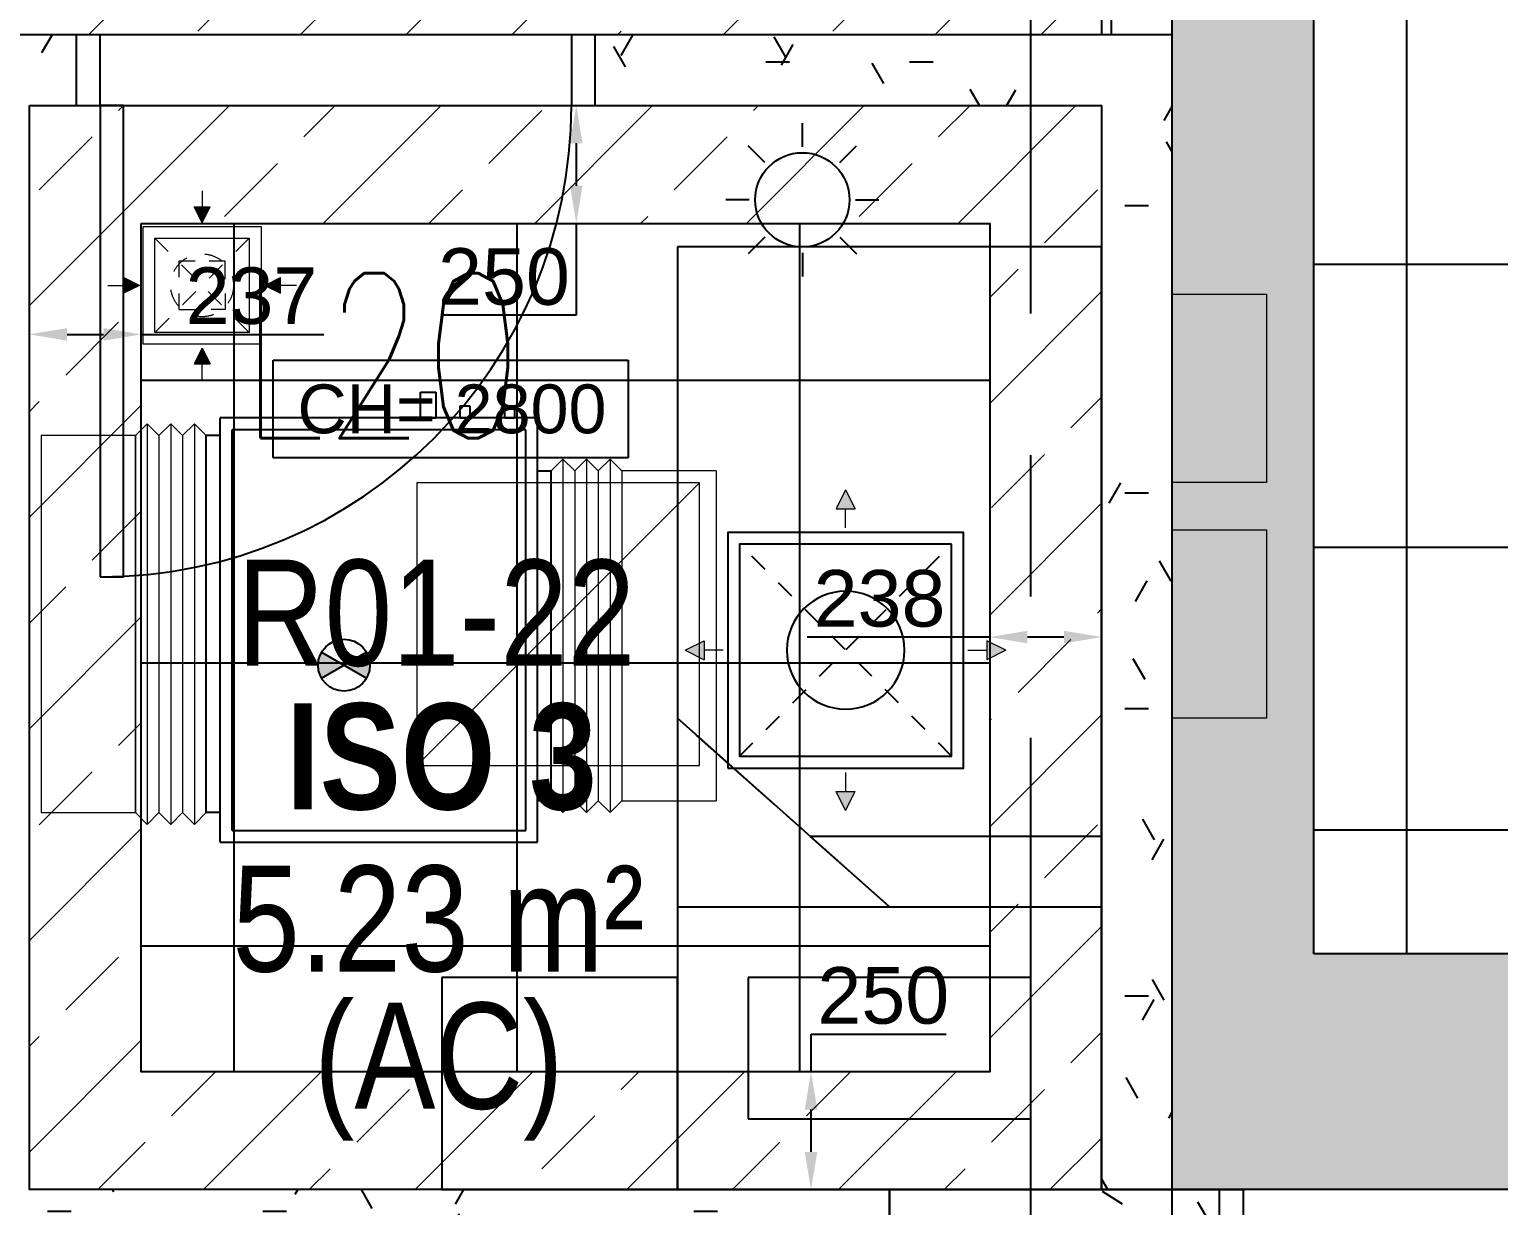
# Model space of a CAD drawing. Header units: millimetres. Extents: x -92759 to 184353, y -15225 to 86714.
# Drawn here: x -62658 to -59541, y 37807 to 40303 of the extents above; entities that cross this region are included whole.
import ezdxf

# ---------------------------------------------------------------- set-up
doc = ezdxf.new("R2010")
doc.units = ezdxf.units.MM
for name, pattern in [('Aligning Line', [3.2004, 1.6002, -1.6002]), ('IDA - Grid Line', [2100, 1200, -300, 300, -300]), ('IDA - Hidden 065', [322.5, 225, -97.5])]:
    doc.linetypes.add(name, pattern=pattern)
doc.layers.get('Defpoints').update_dxf_attribs({"color": 8})
for name, color, linetype in [('0-1', 9, 'Continuous'), ('0-Motion Sensor', 1, 'Continuous'), ('A-_DETA----_E-2', 9, 'Continuous'), ('A-_DOOR----_E', 8, 'Continuous'), ('A-_ROOMNAME_A', 8, 'Continuous'), ('A-_WALL----_H-1', 9, 'Continuous'), ('A-_WALLPRTN_E', 8, 'Continuous'), ('A-PATT-CONC', 8, 'Continuous'), ('AAG_Dimension', 7, 'Continuous'), ('E-legend', 1, 'Continuous'), ('E-LIGHT----E', 1, 'Continuous'), ('HF', 7, 'Continuous'), ('HF Text', 7, 'Continuous'), ('M-ACMV_FCU', 5, 'Continuous'), ('S-_COLN----_E', 8, 'Continuous')]:
    doc.layers.add(name, color=color, linetype=linetype)
for name, color, linetype, true_color in [('1599_FURN_RHH_BLK8 _NEW__1ST STY_dwg _2_-1', 7, 'Continuous', 0xaaaaaa), ('A-_DETA----_E-3', 1, 'IDA - Hidden 065', 0xff0000), ('A-_DETA----_E-6', 7, 'Continuous', 0x969696), ('A-_DETA----_ED-2', 1, 'Continuous', 0xff0000), ('E-_FIREALAM_E-1', 1, 'Continuous', 0xff0000), ('S-_ANOTGRID_E-1', 9, 'IDA - Grid Line', 0x808080)]:
    doc.layers.add(name, color=color, linetype=linetype, true_color=true_color)
for name, color, linetype, lineweight in [('HFI 9MM FPB', 94, 'Continuous', 5), ('M-ACMV_Control Panel', 7, 'Continuous', 25), ('M-ACMV_CP_ HL', 7, 'Continuous', 20), ('M-ACMV_FAD', 3, 'Continuous', 18), ('M-ACMV_FCU--PFCU', 86, 'Continuous', 25), ('M-ACMV_SAD', 5, 'Continuous', 18), ('M-ACMV_SAG', 5, 'Continuous', 25)]:
    doc.layers.add(name, color=color, linetype=linetype, lineweight=lineweight)
doc.layers.add('M-ACMV_EAG', color=7, linetype='Continuous', lineweight=25, true_color=0x999900)
doc.styles.add('Arial', font='arial.ttf')
doc.styles.add('Arial Narrow_2', font='ARIALN.TTF', dxfattribs={"height": 224.9999999999997})
doc.styles.add('Arial Narrow_B_1', font='ARIALNB.TTF', dxfattribs={"height": 299.9999999999996})
doc.styles.add('Arial_4', font='arial.ttf', dxfattribs={"height": 1.8})
doc.styles.add('Simplex', font='simplex_.ttf', dxfattribs={"width": 0.7, "height": 449.9999999999998})
doc.styles.get("Standard").update_dxf_attribs({"font": 'arial.ttf'})
doc.dimstyles.get("Standard").update_dxf_attribs({"dimtxt": 0.18, "dimasz": 0.18, "dimexe": 0.18, "dimexo": 0.0625, "dimgap": 0.09, "dimtad": 0, "dimtih": 1, "dimtoh": 1, "dimdec": 4, "dimzin": 0, "dimdsep": 46, "dimtxsty": 'Standard', "dimcen": 0.09, "dimadec": 0, "dimazin": 0, "dimtfac": 1, "dimtdec": 4, "dimtofl": 0, "dimtmove": 0, "dimatfit": 3, "dimfxl": 1, "dimtolj": 1, "dimtzin": 0, "dimarcsym": 0})
pattern_1 = [(0, (-11870.95033970803, 40538.29041519728), (609.6, 152.4), [50.292, -406.908, 50.292, -406.908, -2438.4]), (0, (-11870.95033970803, 40538.29041519728), (609.6, 152.4), [-914.4, 50.292, -864.1080000000001, 50.292, -406.908, -1066.8]), (0, (-11870.95033970803, 40538.29041519728), (609.6, 152.4), [-2286, 50.292, -254.508, 50.292, -711.7080000000001]), (120, (-11642.35033970803, 40614.49041519727), (-436.7822715367483, 451.7290861469939), [50.29199999999999, -406.9079999999999, 50.29199999999999, -406.9079999999999, -2438.399999999999]), (120, (-11642.35033970803, 40614.49041519727), (-436.7822715367483, 451.7290861469939), [-914.3999999999997, 50.29199999999999, -864.1079999999998, 50.29199999999999, -406.9079999999999, -1066.799999999999]), (120, (-11642.35033970803, 40614.49041519727), (-436.7822715367483, 451.7290861469939), [-2285.999999999999, 50.29199999999999, -254.5079999999999, 50.29199999999999, -711.7079999999999]), (240, (-11566.15033970803, 40919.29041519728), (-172.8177284632514, -604.1290861469938), [50.292, -406.908, 50.292, -406.908, -2438.4]), (240, (-11566.15033970803, 40919.29041519728), (-172.8177284632514, -604.1290861469938), [-914.4, 50.292, -864.1080000000001, 50.292, -406.908, -1066.8]), (240, (-11566.15033970803, 40919.29041519728), (-172.8177284632514, -604.1290861469938), [-2286, 50.292, -254.508, 50.292, -711.7080000000001])]

# ---------------------------------------------------------------- blocks, each defined once
blk = doc.blocks.new('IDA - F - Single - Swing1 - 1100L X 2200H -TD-03-10510367-BLK8_RHH_1ST STOREY PLAN')
at = {"layer": 'A-_DOOR----_E'}
for p, q in [((499.999999999996, 1075.000000000007), (449.999999999996, 1075.000000000007)), ((449.999999999996, 1075.000000000007), (449.999999999996, 75.0000000000069)), ((499.999999999996, 75.00000000000688), (499.999999999996, 1075.000000000007)), ((-500.0000000000014, 75.00000000048006), (-550.0000000000014, 75.00000000048021)), ((-500.0000000000019, -75.00000000045382), (-500.0000000000014, 75.00000000048006)), ((449.999999999996, 75.00000000000688), (499.999999999996, 75.00000000000688)), ((549.9999999999984, 75.00000000047666), (499.9999999999977, 75.00000000047682)), ((499.9999999999977, 75.00000000047682), (499.9999999999973, -75.00000000045706)), ((-550.0000000000018, -75.00000000045367), (-500.0000000000019, -75.00000000045382)), ((499.9999999999973, -75.00000000045706), (549.999999999998, -75.00000000045722))]:
    blk.add_line(p, q, dxfattribs=at)
blk.add_arc((499.9999999999996, 75.0000000000127), 999.9999999999937, 90.00000000000018, 180.0000000000001, dxfattribs=at)
blk = doc.blocks.new('IDA - Strobe Light - IDA - Strobe Light-8836900-BLK8_RHH_1ST STOREY PLAN')
at = {"layer": 'A-_DETA----_ED-2'}
for p, q in [((-3.537799099273752e-13, -87.4999999999995), (-3.537799099273752e-13, -37.4999999999995)), ((-79.54951288348677, -120.4504871165127), (-114.9048519428141, -85.09514805718528)), ((79.54951288348626, -120.4504871165129), (114.9048519428137, -85.09514805718557)), ((-112.5000000000004, -199.9999999999995), (-162.5000000000003, -199.9999999999995)), ((112.4999999999997, -199.9999999999995), (162.4999999999997, -199.9999999999995)), ((-79.54951288348698, -279.549512883486), (-114.9048519428144, -314.9048519428134)), ((79.54951288348606, -279.5495128834863), (114.9048519428134, -314.9048519428138)), ((-3.537799099273752e-13, -312.4999999999995), (-3.537799099273752e-13, -362.4999999999995))]:
    blk.add_line(p, q, dxfattribs=at)
blk.add_circle((-3.60338529980185e-13, -199.9999999999995), 100.0000000000001, dxfattribs=at)
blk = doc.blocks.new('IDA - F - Single - Swing1 - 1100L X 2200H -TD-03-10510365-BLK8_RHH_1ST STOREY PLAN')
at = {"layer": 'A-_DOOR----_E'}
for p, q in [((-550.0000000000018, 75.00000000045367), (-500.0000000000019, 75.00000000045382)), ((-500.0000000000019, 75.00000000045382), (-500.0000000000014, -75.00000000048006)), ((499.9999999999973, 75.00000000045706), (549.999999999998, 75.00000000045722)), ((499.9999999999977, -75.00000000047682), (499.9999999999973, 75.00000000045706)), ((-500.0000000000014, -75.00000000048006), (-550.0000000000014, -75.00000000048021)), ((449.999999999996, -75.00000000000688), (499.999999999996, -75.00000000000688)), ((449.999999999996, -1075.000000000007), (449.999999999996, -75.0000000000069)), ((499.999999999996, -75.00000000000688), (499.999999999996, -1075.000000000007)), ((549.9999999999984, -75.00000000047666), (499.9999999999977, -75.00000000047682)), ((499.999999999996, -1075.000000000007), (449.999999999996, -1075.000000000007))]:
    blk.add_line(p, q, dxfattribs=at)
blk.add_arc((499.9999999999996, -75.0000000000127), 999.9999999999953, 179.9999999999999, 269.9999999999995, dxfattribs=at)
blk = doc.blocks.new('1599_FURN_RHH_BLK8 _NEW__1ST STY_dwg _2_-10346281-BLK8_RHH_1ST STOREY PLAN')
at = {"layer": 'A-_DETA----_E-3'}
for p, q in [((-24905.10285362152, -39500.00000000899), (-25805.10285362154, -39500.00000000899)), ((-25805.10285362154, -39500.00000000899), (-25805.10285362154, -41500.000000009)), ((-24905.10285362153, -41500.000000009), (-24905.10285362152, -39500.00000000899)), ((-25355.10285362464, -40900.00000000943), (-25805.10285362154, -40500.00000001219)), ((-25523.85285362464, -40750.00000000943), (-24905.10285362153, -40750.00000000943)), ((-25805.10285362154, -40900.00000000943), (-24905.10285362153, -40900.00000000943)), ((-25805.10285362153, -41500.000000009), (-25805.10285362153, -41050.000000009)), ((-25055.10285362471, -41050.00000000943), (-25655.10285362464, -41050.00000000943)), ((-25655.10285362464, -41050.00000000943), (-25655.10285362464, -41350.00000000943)), ((-25055.10285362471, -41350.00000000943), (-25055.10285362471, -41050.00000000943)), ((-25655.10285362464, -41350.00000000943), (-25055.10285362471, -41350.00000000943)), ((-25805.10285362154, -41500.000000009), (-24905.10285362153, -41500.000000009))]:
    blk.add_line(p, q, dxfattribs=at)
at = {"layer": 'A-_DETA----_E-6'}
for p, q in [((-24905.10285362152, -39500.00000000899), (-25805.10285362154, -39500.00000000899)), ((-25805.10285362154, -39500.00000000899), (-25805.10285362154, -41500.000000009)), ((-24905.10285362153, -41500.000000009), (-24905.10285362152, -39500.00000000899)), ((-25355.10285362464, -40900.00000000943), (-25805.10285362154, -40500.00000001219)), ((-25523.85285362464, -40750.00000000943), (-24905.10285362153, -40750.00000000943)), ((-25805.10285362154, -40900.00000000943), (-24905.10285362153, -40900.00000000943)), ((-25805.10285362153, -41500.000000009), (-25805.10285362153, -41050.000000009)), ((-25055.10285362471, -41050.00000000943), (-25655.10285362464, -41050.00000000943)), ((-25655.10285362464, -41050.00000000943), (-25655.10285362464, -41350.00000000943)), ((-25055.10285362471, -41350.00000000943), (-25055.10285362471, -41050.00000000943)), ((-25655.10285362464, -41350.00000000943), (-25055.10285362471, -41350.00000000943)), ((-25805.10285362154, -41500.000000009), (-24905.10285362153, -41500.000000009))]:
    blk.add_line(p, q, dxfattribs=at)
at = {"layer": 'S-_COLN----_E'}
blk.add_line((-24905.10285362155, -41500.00000000911), (-25355.10285362176, -41500.00000000911), dxfattribs=at)
blk = doc.blocks.new('A$Cb2bf8f38')
at = {"layer": 'A-_WALL----_H-1'}
h = blk.add_hatch(dxfattribs=at)
h.set_pattern_fill('FP_1', color=256, style=0, pattern_type=2)
h.set_pattern_definition(pattern_1)
h.paths.add_polyline_path([(-17375.00000000019, 7749.999999994703), (-17300.00000000023, 7749.999999994703), (-17300.00000000023, 7899.999999994703), (-17450.00000000023, 7899.999999994703), (-17450.00000000023, 7749.999999994703), (-17437.05988860507, 7749.999999994703)])
h.paths.add_polyline_path([(-17375.00000000027, 9499.999999994547), (-17300.00000000023, 9499.999999994616), (-17300.00000000023, 9649.999999995794), (-17450.00000000017, 9649.999999995794), (-17450.00000000017, 9499.999999994616), (-17437.05988860507, 9499.999999994609)])
h = blk.add_hatch(dxfattribs=at)
h.set_pattern_fill('FP_1', color=256, style=0, pattern_type=2)
h.set_pattern_definition(pattern_1)
h.paths.add_polyline_path([(-17300.00000000023, 5299.999999994681), (-17300.00000000023, 7849.999999994681), (-17450.00000000023, 7849.999999994681), (-17450.00000000023, 5299.999999994681), (-17437.05988860507, 5299.999999994681)])
h = blk.add_hatch(dxfattribs=at)
h.set_pattern_fill('FP_1', color=256, style=0, pattern_type=2)
h.set_pattern_definition(pattern_1)
h.paths.add_polyline_path([(-19625.00000737888, 7599.999999994703), (-19625.00000737888, 7749.999999994703), (-19725.00000737886, 7749.999999994703), (-19725.00000737886, 7599.999999994703)])
h.paths.add_polyline_path([(-17450.00000000023, 7599.999999994703), (-17450.00000000023, 7749.999999994703), (-18525.00000737885, 7749.999999994703), (-18525.00000737885, 7599.999999994703)])
h = blk.add_hatch(dxfattribs=at)
h.set_pattern_fill('FP_1', color=256, style=0, pattern_type=2)
h.set_pattern_definition(pattern_1)
h.paths.add_polyline_path([(-17900.00000000044, 5149.999999994739), (-17900.00000000044, 5299.999999994739), (-19725.00000737886, 5299.999999994805), (-19725.00000737886, 5149.999999994739)])
h = blk.add_hatch(dxfattribs=at)
h.set_pattern_fill('FP_1', color=256, style=0, pattern_type=2)
h.set_pattern_definition(pattern_1)
h.paths.add_polyline_path([(-10500.00000000045, 5149.999999994739), (-10500.00000000045, 5299.999999994739), (-10550.07937810463, 5299.999999994739), (-10550.00000000381, 5149.999999994739)])
h.paths.add_polyline_path([(-14650.00000000031, 5149.999999994739), (-12550.00000000383, 5149.999999994739), (-12550.00000000383, 5299.999999994739), (-14650.00000000031, 5299.999999994739), (-14650.00000000031, 5224.999999994776)])
h.paths.add_polyline_path([(-16100.00000000022, 5149.999999994739), (-15750.00000000027, 5149.999999994739), (-15750.00000000027, 5299.999999994739), (-16100.00000000022, 5299.999999994739), (-16100.00000000022, 5224.999999994776)])
h.paths.add_polyline_path([(-8850.000000003081, 5149.999999994739), (-8850.000000003081, 5299.999999994681), (-9900.000000000453, 5299.999999994739), (-9900.000000000453, 5149.999999994739)])
h.paths.add_polyline_path([(-17200.00000000019, 5149.999999994739), (-17200.00000000019, 5299.999999994739), (-17300.00000000023, 5299.999999994739), (-17300.00000000023, 5149.999999994739)])
at = {"layer": 'S-_COLN----_E'}
h = blk.add_hatch(dxfattribs=at)
h.set_pattern_fill('FP_4', color=256, style=0, pattern_type=2)
h.set_pattern_definition([(49.99999999999999, (-11870.95033970803, 40538.29041519728), (1093.104430267475, -95.63411695947559), [114.3, -1257.3]), (355, (-11870.95033970803, 40538.29041519728), (-211.4574664150782, 1146.340905781224), [91.44, -1005.84]), (100.451, (-11779.85833970803, 40530.32041519727), (881.6559934061535, 1050.700308316319), [97.14, -1068.54]), (46.184, (-11870.95033970803, 40843.09041519728), (1626.474720277597, -252.2567880155302), [171.45, -1885.95]), (96.63599999999998, (-11735.41033970803, 40822.06941519728), (1424.415804803049, 1484.565381831424), [145.71, -1602.811]), (351.184, (-11870.95033970803, 40843.09041519728), (1424.429764516642, 1484.551388825616), [137.16, -1508.76]), (21, (-11718.55033970803, 40766.89041519727), (909.686336747598, -613.5910270951945), [114.3, -1257.3]), (326, (-11718.55033970803, 40766.89041519727), (370.8122318562428, 1105.12896128723), [91.44, -1005.84]), (71.45100000000001, (-11642.74333970803, 40715.75741519727), (1280.503324218127, 491.5278885997479), [97.14, -1068.54]), (37.50000000000001, (-11870.95033970803, 40538.29041519728), (18.53133908059709, 507.3302701573009), [50.292, -943.3560000000001, 50.292, -970.788, -1009.65]), (37.50000000000001, (-11870.95033970803, 40538.29041519728), (18.53133908059709, 507.3302701573009), [-2014.728, 50.292, -959.3580000000001]), (7.499999999999999, (-11870.95033970803, 40538.29041519728), (400.9177506676237, 601.0836210924509), [50.292, -531.876, 50.292, -920.4960000000001, -384.81]), (7.499999999999999, (-11870.95033970803, 40538.29041519728), (400.9177506676237, 601.0836210924509), [-1552.956, 50.292, -334.518]), (327.5, (-12210.80233970803, 40538.29041519728), (813.5451503241984, -34.37370723354661), [50.292, -330.708, 50.292, -1138.428, -1577.34]), (327.5, (-12210.80233970803, 40538.29041519728), (813.5451503241984, -34.37370723354661), [-1569.72, 50.292, -1527.048]), (317.5, (-12363.20233970803, 40538.29041519728), (888.7754689953813, 152.5599537134181), [50.292, -445.008, 50.292, -739.14, -1120.14]), (317.5, (-12363.20233970803, 40538.29041519728), (888.7754689953813, 152.5599537134181), [-1284.732, 50.292, -1069.848])])
h.paths.add_polyline_path([(-17300.00000000044, 4699.999999994667), (-17300.00000000044, 5299.999999994681), (-17900.00000000044, 5299.999999994681), (-17900.00000000044, 4699.999999994667), (-17437.05988860507, 4699.999999994667)])
at = {"layer": 'A-_DETA----_E-2'}
for p, q in [((-17450.0000000002, 7299.99999999482), (-18350.00000000021, 7299.99999999482)), ((-18350.00000000021, 7299.99999999482), (-18350.00000000021, 5299.999999994812)), ((-17450.0000000002, 5299.999999994812), (-17450.0000000002, 7299.99999999482)), ((-17900.00000000331, 5899.999999994383), (-18350.00000000021, 6299.999999991625)), ((-18068.75000000331, 6049.999999994383), (-17450.0000000002, 6049.999999994383)), ((-18350.00000000021, 5899.999999994383), (-17450.0000000002, 5899.999999994383)), ((-18350.0000000002, 5749.999999994812), (-18850.0017452277, 5749.999999994812)), ((-18850.0017452277, 5749.999999994812), (-18850.0017452277, 5299.999999994805)), ((-18350.0000000002, 5299.999999994812), (-18350.0000000002, 5749.999999994812)), ((-17600.00000000338, 5749.999999994383), (-18200.00000000331, 5749.999999994383)), ((-18200.00000000331, 5749.999999994383), (-18200.00000000331, 5449.999999994383)), ((-17600.00000000338, 5449.999999994383), (-17600.00000000338, 5749.999999994383)), ((-18200.00000000331, 5449.999999994383), (-17600.00000000338, 5449.999999994383)), ((-18850.0017452277, 5299.999999994805), (-18350.00000000021, 5299.999999994805)), ((-18350.00000000021, 5299.999999994812), (-17450.0000000002, 5299.999999994812))]:
    blk.add_line(p, q, dxfattribs=at)
at = {"layer": 'A-_DETA----_E-6'}
for p, q in [((-17450.0000000002, 7299.99999999482), (-18350.00000000021, 7299.99999999482)), ((-18350.00000000021, 7299.99999999482), (-18350.00000000021, 5299.999999994812)), ((-17450.0000000002, 5299.999999994812), (-17450.0000000002, 7299.99999999482)), ((-17900.00000000331, 5899.999999994383), (-18350.00000000021, 6299.999999991625)), ((-18068.75000000331, 6049.999999994383), (-17450.0000000002, 6049.999999994383)), ((-18350.00000000021, 5899.999999994383), (-17450.0000000002, 5899.999999994383)), ((-18350.0000000002, 5749.999999994812), (-18850.0017452277, 5749.999999994812)), ((-18850.0017452277, 5749.999999994812), (-18850.0017452277, 5299.999999994805)), ((-18350.0000000002, 5299.999999994812), (-18350.0000000002, 5749.999999994812)), ((-17600.00000000338, 5749.999999994383), (-18200.00000000331, 5749.999999994383)), ((-18200.00000000331, 5749.999999994383), (-18200.00000000331, 5449.999999994383)), ((-17600.00000000338, 5449.999999994383), (-17600.00000000338, 5749.999999994383)), ((-18200.00000000331, 5449.999999994383), (-17600.00000000338, 5449.999999994383)), ((-18850.0017452277, 5299.999999994805), (-18350.00000000021, 5299.999999994805)), ((-18350.00000000021, 5299.999999994812), (-17450.0000000002, 5299.999999994812))]:
    blk.add_line(p, q, dxfattribs=at)
at = {"layer": 'A-_WALLPRTN_E'}
for p, q in [((-17450.00000000023, 7899.999999994739), (-17450.00000000023, 7749.999999994739)), ((-17300.00000000023, 5149.999999994776), (-17300.00000000023, 7899.999999994739)), ((-19625.00000737887, 7749.999999994739), (-19725.00000737885, 7749.999999994739)), ((-19625.00000737887, 7599.999999994739), (-19625.00000737887, 7749.999999994739)), ((-17300.00000000023, 7749.999999994739), (-18525.00000737885, 7749.999999994739)), ((-18525.00000737885, 7749.999999994739), (-18525.00000737885, 7599.999999994739)), ((-19725.00000737885, 7599.999999994739), (-19625.00000737887, 7599.999999994739)), ((-18525.00000737885, 7599.999999994739), (-17450.00000000023, 7599.999999994739)), ((-17450.00000000023, 7599.999999994739), (-17450.00000000023, 5299.999999994703)), ((-17900.00000000044, 5299.999999994776), (-19725.00000737885, 5299.999999994841)), ((-17900.00000000044, 5149.999999994776), (-17900.00000000044, 5299.999999994776)), ((-17450.00000000023, 5299.999999994703), (-17200.00000000018, 5299.999999994776)), ((-17200.00000000018, 5149.999999994776), (-17200.00000000018, 5299.999999994776))]:
    blk.add_line(p, q, dxfattribs=at)
at = {"layer": 'S-_ANOTGRID_E-1'}
blk.add_line((-17600.00000000044, -20141.41303295737), (-17600.00000000044, 53272.8020007598), dxfattribs=at)
at = {"layer": 'S-_COLN----_E'}
for p, q in [((-17450.00000000023, 5299.999999994703), (-17900.00000000044, 5299.999999994703)), ((-17900.00000000044, 5299.999999994703), (-17900.00000000044, 5149.999999994776)), ((-17300.00000000043, 5299.999999994703), (-17450.00000000023, 5299.999999994703)), ((-17300.00000000043, 5149.999999994776), (-17300.00000000043, 5299.999999994703))]:
    blk.add_line(p, q, dxfattribs=at)
at = {"layer": '1599_FURN_RHH_BLK8 _NEW__1ST STY_dwg _2_-1'}
blk.add_blockref('1599_FURN_RHH_BLK8 _NEW__1ST STY_dwg _2_-10346281-BLK8_RHH_1ST STOREY PLAN', (7455.102853621805, 46800.00000000382), dxfattribs=at)
at = {"layer": 'A-_DOOR----_E', "rotation": 180}
blk.add_blockref('IDA - F - Single - Swing1 - 1100L X 2200H -TD-03-10510367-BLK8_RHH_1ST STOREY PLAN', (-19075.00000737888, 7674.999999994732), dxfattribs=at)
at = {"layer": 'A-_DOOR----_E'}
blk.add_blockref('IDA - F - Single - Swing1 - 1100L X 2200H -TD-03-10510365-BLK8_RHH_1ST STOREY PLAN', (-16650.0000000002, 5224.999999994769), dxfattribs=at)
at = {"layer": 'E-_FIREALAM_E-1'}
blk.add_blockref('IDA - Strobe Light - IDA - Strobe Light-8836900-BLK8_RHH_1ST STOREY PLAN', (-18085.00000000024, 7599.999999994725), dxfattribs=at)
at = {"layer": 'A-_ROOMNAME_A', "char_height": 224.9999999999997, "attachment_point": 1}
for s, insert, width, style in [('R01-22', (-19284.63385612912, 6636.515254924983), 1058.227499999999, 'Arial Narrow_2'), ('ISO 3', (-19180.38385612912, 6331.74115802841), 805.695937499999, 'Arial Narrow_B_1'), ('5.23 m²', (-19294.38385612912, 5987.67865802841), 1082.278124999998, 'Arial Narrow_2'), ('(AC)', (-19121.13385612912, 5696.646960824226), 661.3921874999991, 'Arial Narrow_2')]:
    blk.add_mtext(s, dxfattribs=dict(at, insert=insert, width=width, style=style))
blk = doc.blocks.new('*D559')
at = {"layer": 'AAG_Dimension', "color": 0, "lineweight": -2, "transparency": 16777216}
for p, q in [((-6861.18958764269, 467061.7095847977), (-6693.500033595308, 467061.7095847977)), ((-6693.680033595308, 466981.7095847977), (-6693.680033595308, 466891.7095847978)), ((-6861.18958764269, 466811.7095847978), (-6693.500033595308, 466811.7095847978)), ((-6693.680033595308, 466811.7095847978), (-6693.680033595308, 466616.8765703725)), ((-6693.680033595308, 466616.8765703725), (-6980.446745737191, 466616.8765703725))]:
    blk.add_line(p, q, dxfattribs=at)
at = {"layer": 'AAG_Dimension', "color": 0, "transparency": 16777216}
for points in [[(-6707.013366928642, 466981.7095847977), (-6680.346700261975, 466981.7095847977), (-6693.680033595308, 467061.7095847977)], [(-6707.013366928642, 466891.7095847978), (-6680.346700261975, 466891.7095847978), (-6693.680033595308, 466811.7095847978)]]:
    blk.add_solid(points, dxfattribs=at)
at = {"layer": 'Defpoints', "color": 0, "transparency": 16777216}
for p in [(-6861.25208764269, 467061.7095847977), (-6861.25208764269, 466811.7095847978), (-6693.680033595308, 466811.7095847978)]:
    blk.add_point(p, dxfattribs=at)
at = {"layer": 'AAG_Dimension', "color": 152, "true_color": 0x2776bb, "transparency": 16777216, "insert": (-6847.063389666117, 466698.145328899), "char_height": 120, "attachment_point": 5, "style": 'Arial'}
blk.add_mtext('\\A1;250', dxfattribs=at)
blk = doc.blocks.new('*D560')
at = {"layer": 'AAG_Dimension', "color": 0, "lineweight": -2, "transparency": 16777216}
for p, q in [((-5816.551400332261, 465934.1191531816), (-6203.972955584648, 465934.1191531816)), ((-5816.551400332261, 465939.2817841863), (-5816.551400332261, 465933.9391531816)), ((-5659.049660292221, 465934.1191531816), (-5736.551400332261, 465934.1191531816)), ((-5579.049660292221, 465939.2817841863), (-5579.049660292221, 465933.9391531816))]:
    blk.add_line(p, q, dxfattribs=at)
at = {"layer": 'AAG_Dimension', "color": 0, "transparency": 16777216}
for points in [[(-5736.551400332261, 465947.4524865149), (-5736.551400332261, 465920.7858198482), (-5816.551400332261, 465934.1191531816)], [(-5659.049660292221, 465947.4524865149), (-5659.049660292221, 465920.7858198482), (-5579.049660292221, 465934.1191531816)]]:
    blk.add_solid(points, dxfattribs=at)
at = {"layer": 'Defpoints', "color": 0, "transparency": 16777216}
for p in [(-5816.551400332261, 465939.3442841863), (-5816.551400332261, 465934.1191531816), (-5579.049660292221, 465939.3442841863)]:
    blk.add_point(p, dxfattribs=at)
at = {"layer": 'AAG_Dimension', "color": 152, "true_color": 0x2776bb, "transparency": 16777216, "insert": (-6050.262177958454, 466015.4288394026), "char_height": 120, "attachment_point": 5, "style": 'Arial'}
blk.add_mtext('\\A1;238', dxfattribs=at)
blk = doc.blocks.new('*D561')
at = {"layer": 'AAG_Dimension', "color": 0, "lineweight": -2, "transparency": 16777216}
for p, q in [((-6195.63832582648, 465011.7095847974), (-6195.63832582648, 465091.7095847974)), ((-6195.63832582648, 465091.7095847974), (-5908.871613684596, 465091.7095847974)), ((-6116.972990030206, 465011.7095847974), (-6195.81832582648, 465011.7095847974)), ((-6195.638325826479, 464841.7095847978), (-6195.63832582648, 464931.7095847974)), ((-6116.972990030206, 464761.7095847978), (-6195.818325826479, 464761.7095847978))]:
    blk.add_line(p, q, dxfattribs=at)
at = {"layer": 'AAG_Dimension', "color": 0, "transparency": 16777216}
for points in [[(-6208.971659159813, 464931.7095847974), (-6182.304992493147, 464931.7095847974), (-6195.63832582648, 465011.7095847974)], [(-6208.971659159812, 464841.7095847978), (-6182.304992493146, 464841.7095847978), (-6195.638325826479, 464761.7095847978)]]:
    blk.add_solid(points, dxfattribs=at)
at = {"layer": 'Defpoints', "color": 0, "transparency": 16777216}
for p in [(-6195.63832582648, 465011.7095847974), (-6116.910490030206, 465011.7095847974), (-6116.910490030206, 464761.7095847978)]:
    blk.add_point(p, dxfattribs=at)
at = {"layer": 'AAG_Dimension', "color": 152, "true_color": 0x2776bb, "transparency": 16777216, "insert": (-6042.254969755404, 465172.9783433239), "char_height": 120, "attachment_point": 5, "style": 'Arial'}
blk.add_mtext('\\A1;250', dxfattribs=at)
blk = doc.blocks.new('*D562')
at = {"layer": 'AAG_Dimension', "color": 0, "lineweight": -2, "transparency": 16777216}
for p, q in [((-7854.049660292294, 466495.013772781), (-7854.049660292294, 466576.4409590022)), ((-7774.049660292294, 466576.2609590022), (-7696.55139076199, 466576.2609590022)), ((-7616.55139076199, 466495.013772781), (-7616.55139076199, 466576.4409590022)), ((-7616.55139076199, 466576.2609590022), (-7229.252618592817, 466576.2609590022))]:
    blk.add_line(p, q, dxfattribs=at)
at = {"layer": 'AAG_Dimension', "color": 0, "transparency": 16777216}
for points in [[(-7774.049660292294, 466589.5942923355), (-7774.049660292294, 466562.9276256689), (-7854.049660292294, 466576.2609590022)], [(-7696.55139076199, 466589.5942923355), (-7696.55139076199, 466562.9276256689), (-7616.55139076199, 466576.2609590022)]]:
    blk.add_solid(points, dxfattribs=at)
at = {"layer": 'Defpoints', "color": 0, "transparency": 16777216}
for p in [(-7854.049660292294, 466576.2609590022), (-7854.049660292294, 466494.951272781), (-7616.55139076199, 466494.951272781)]:
    blk.add_point(p, dxfattribs=at)
at = {"layer": 'AAG_Dimension', "color": 152, "true_color": 0x2776bb, "transparency": 16777216, "insert": (-7382.840613135792, 466657.5706452232), "char_height": 120, "attachment_point": 5, "style": 'Arial'}
blk.add_mtext('\\A1;237', dxfattribs=at)
blk = doc.blocks.new('L20')
at = {"layer": 'E-LIGHT----E', "lineweight": 5}
blk.add_line((-300, -300), (300, 300), dxfattribs=at)
blk.add_lwpolyline([(-300, -300), (300, -300), (300, 300), (-300, 300)], close=True, dxfattribs=at)
at = {"layer": 'E-LIGHT----E', "lineweight": 5, "style": 'Simplex', "width": 0.7}
blk.add_text('L20', height=350, dxfattribs=at).set_placement((-673.6744960267097, 394.3268135054968))
blk = doc.blocks.new('Motion Sensor')
at = {"layer": 'E-legend', "lineweight": 25}
h = blk.add_hatch(color=256, dxfattribs=at)
h.dxf.hatch_style = 1
h.paths.add_polyline_path([(10020.95033603635, -17121.62374853581), (9973.309739583374, -17094.11843734937, 0.1316524975873853), (9965.939713663416, -17121.62374853581, 0.1316524975873853), (9973.309739583374, -17149.12905972231)])
h = blk.add_hatch(color=256, dxfattribs=at)
h.dxf.hatch_style = 1
h.paths.add_polyline_path([(10068.59093248929, -17094.11843734937), (10020.95033603635, -17121.62374853581), (10068.59093248929, -17149.12905972231, 0.1316524975873954), (10075.96095840927, -17121.62374853581, 0.1316524975873954)])
for p, q in [((9973.309739583374, -17094.11843734938), (10068.59093248929, -17149.12905972232)), ((9973.309739583374, -17149.12905972232), (10068.59093248929, -17094.11843734938))]:
    blk.add_line(p, q, dxfattribs=at)
blk.add_circle((10020.95033603635, -17121.62374853581), 55.01062237293718, dxfattribs=at)
blk = doc.blocks.new('EL_B8_L1_R4')
at = {"layer": '0-Motion Sensor'}
blk.add_blockref('Motion Sensor', (-18285.37145248248, -17024.00017333031), dxfattribs=at)
at = {"layer": 'E-legend', "color": 0}
blk.add_blockref('L20', (-7810.229373259353, -34058.41578146562), dxfattribs=at)
blk = doc.blocks.new('A$Ce886c8c0')
at = {"layer": 'M-ACMV_Control Panel', "lineweight": 5}
blk.add_lwpolyline([(200, -200.0000000001164), (200, 199.9999999998836), (0, 199.9999999998836), (0, -199.9999999998836)], close=True, dxfattribs=at)
blk.add_solid([(0, -199.9999999998836), (200, -200.0000000001164), (200, 199.9999999998836), (0, -199.9999999998836)], dxfattribs=at)
blk = doc.blocks.new('A$C5b00cf58')
at = {"layer": 'M-ACMV_FCU'}
for p, q in [((-400.0026937872171, -29.99999986577313), (-400, 0)), ((-400, 0), (400, 0)), ((400.0026937872171, -29.99999986577313), (400, 0)), ((-462.816524637863, -29.98897205280082), (437.1834753619914, -29.98897205293179)), ((-462.816524637863, -29.98897205281537), (-462.816524637863, -702.9889720528154)), ((437.183475362137, -702.9889720529318), (437.1834753620205, -29.98897205293179)), ((-437.8165246378921, -54.98897205294634), (412.1834753620205, -54.98897205280082)), ((-437.8165246378921, -54.98897205293179), (-437.816524637863, -677.9889720529318)), ((412.183475362137, -677.9889720528154), (412.1834753620205, -54.98897205281537)), ((437.1244027821813, -487.2637505570892), (437.1244017167483, -455.1030208284501)), ((437.1244017167483, -455.1030208284501), (491.8828546612058, -455.1030189956073)), ((491.8828546612058, -455.1030189956073), (491.8828557340894, -487.2637487018947)), ((491.8828557340894, -487.2637487018947), (437.1244027821813, -487.2637505570892)), ((437.1244045181666, -539.1026416013483), (463.1279010085855, -539.1026407296304)), ((437.1244051961694, -559.17767177918), (437.1244045181666, -539.1026416013483)), ((463.127901656786, -559.1776709223632), (437.1244051961694, -559.17767177918)), ((463.1279010085855, -539.1026407296304), (463.127901656786, -559.1776709223632)), ((437.1244076921139, -634.1022127235774), (462.8424464224372, -634.1022118742112)), ((437.1244083701167, -654.1772428865079), (437.1244076921139, -634.1022127235774)), ((462.8424470780883, -654.1772420371417), (437.1244083701167, -654.1772428865079)), ((462.8424464224372, -634.1022118742112), (462.8424470780883, -654.1772420371417)), ((-437.8165246378339, -677.9889720529463), (412.1834753621661, -677.9889720528154)), ((-462.816524637863, -702.9889720528154), (437.183475362137, -702.9889720529318)), ((-375.1157495793013, -731.9889720528154), (-375.1157495793013, -702.9889720528154)), ((324.8868463579274, -703.0787807985907), (324.8842504206987, -731.9889720528154)), ((-375.1157495793013, -731.9889720528154), (324.8842504206987, -731.9889720528008))]:
    blk.add_line(p, q, dxfattribs=at)
blk = doc.blocks.new('A$Cd3b63ed9')
at = {"layer": 'M-ACMV_SAD'}
for p, q in [((399.9999999999709, 0), (-400, 0)), ((400, -200), (400, 0)), ((-400, -2.91038304567337e-11), (-400, -200.0000001484295)), ((-400, -200), (-425, -224.9999999863794)), ((400.0000000001455, -200.0000000001601), (-400, -200)), ((-400, -200), (399.9999999999709, -200)), ((400, -200), (425, -224.9999999863794)), ((425.0000000001455, -224.9999999865249), (-425.0000000001164, -224.9999999863794)), ((-425, -224.9999999863794), (-400.000000013737, -249.9999999863794)), ((425, -224.9999999863794), (400.0000000136206, -249.9999999863794)), ((-400.000000013737, -249.9999999863794), (-425, -274.9999999863794)), ((424.9999999998836, -274.9999999862339), (-425, -274.9999999863794)), ((-425, -274.9999999863794), (-400, -299.9999999727588)), ((400.0000000000291, -250), (-400, -250)), ((400.0000000136206, -249.9999999863794), (425, -274.9999999863794)), ((425, -274.9999999863794), (400, -299.9999999727588)), ((-400, -299.9999999727588), (-425, -324.9999999863794)), ((400.0000000000873, -299.9999999726133), (-400, -299.9999999727588)), ((400, -299.9999999727588), (425, -324.9999999863794)), ((425, -324.9999999863794), (-425, -324.9999999863794)), ((-425, -324.9999999863794), (-400, -349.9999999863794)), ((425, -324.9999999863794), (400, -349.9999999863794)), ((400.0000000000291, -349.9999999863794), (-400, -349.9999999863794)), ((-375.1157495793886, -1081.988972039282), (-400.1157495793886, -1106.988972025661)), ((324.8842504209606, -1081.988972039442), (-375.1157495793886, -1081.988972039282)), ((324.8842504205822, -1081.988972039064), (349.8842504205822, -1106.988972025443)), ((349.884250420786, -1106.988972025676), (-400.1157495793886, -1106.988972025661)), ((-400.1157495793886, -1106.988972025661), (-375.1157495930092, -1131.988972025661)), ((349.8842504205822, -1106.988972025443), (324.8842504343193, -1131.988972025443)), ((-375.1157495930092, -1131.988972025661), (-400.1157495793886, -1156.988972025661)), ((324.8842504204658, -1131.988972039282), (-375.1157495793886, -1131.988972039282)), ((324.8842504343193, -1131.988972025443), (349.8842504205822, -1156.988972025443)), ((349.8842504206114, -1156.988972025501), (-400.1157495793886, -1156.988972025661)), ((-400.1157495793886, -1156.988972025661), (-375.1157495793886, -1181.988972012041)), ((-375.1157495793886, -1181.988972012041), (-400.1157495793886, -1206.988972025661)), ((324.8842504204949, -1181.988972011881), (-375.1157495793886, -1181.988972012041)), ((349.8842504205822, -1156.988972025443), (324.8842504205822, -1181.988972011823)), ((324.8842504205822, -1181.988972011823), (349.8842504205822, -1206.988972025443)), ((349.884250420786, -1206.988972025661), (-400.1157495793886, -1206.988972025661)), ((-400.1157495793886, -1206.988972025661), (-375.1157495793886, -1231.988972025661)), ((349.8842504205822, -1206.988972025443), (324.8842504205822, -1231.988972025443)), ((324.8842504203494, -1231.988972025661), (-375.1157495793886, -1231.988972025661)), ((324.8842504203494, -1231.988972025661), (-375.1157495793886, -1231.988972025661)), ((324.8842504205822, -1231.988972025632), (-375.1157495793886, -1231.988972025632)), ((-375.1157495793886, -1231.988972025661), (-375.1157495793886, -1431.988972174062)), ((324.8842504205822, -1431.988972025443), (324.8842504205822, -1231.988972025632)), ((324.8842504206114, -1431.988972174062), (-375.1157495793595, -1431.988972174062))]:
    blk.add_line(p, q, dxfattribs=at)
at = {"layer": 'M-ACMV_FAD'}
blk.add_blockref('A$C5b00cf58', (0, -349.9999999863794), dxfattribs=at)
blk = doc.blocks.new('A$C638750fc')
at = {"layer": 'M-ACMV_SAG', "ltscale": 100}
h = blk.add_hatch(color=5, dxfattribs=at)
h.dxf.hatch_style = 1
h.paths.add_polyline_path([(-20.15534613802447, 299.9102932760288), (20.15534613802447, 299.9102932760288), (-6.661338147750939e-16, 340.2209855520632)])
h = blk.add_hatch(color=5, dxfattribs=at)
h.dxf.hatch_style = 1
h.paths.add_polyline_path([(-299.9102932760434, 20.15534613801719), (-340.2209855520632, 4.440892098500626e-16), (-299.9102932760434, -20.1553461380172)])
h = blk.add_hatch(color=5, dxfattribs=at)
h.dxf.hatch_style = 1
h.paths.add_polyline_path([(299.9102932760434, -20.15534613801719), (340.2209855520632, -1.332267629550188e-15), (299.9102932760434, 20.15534613801719)])
h = blk.add_hatch(color=5, dxfattribs=at)
h.dxf.hatch_style = 1
h.paths.add_polyline_path([(-4.440892098500626e-16, -340.2209855520632), (20.15534613802447, -299.9102932760288), (-20.15534613802447, -299.9102932760288)])
at = {"layer": 'M-ACMV_SAG', "color": 5, "lineweight": 0}
for p, q in [((0, 340.2209855520632), (-20.15534613802447, 299.9102932760288)), ((0, 340.2209855520632), (20.15534613802447, 299.9102932760288)), ((20.15534613802447, 299.9102932760288), (-20.15534613802447, 299.9102932760288)), ((0, 259.5996009999944), (0, 299.9102932760288)), ((-340.2209855520632, 0), (-299.9102932760434, 20.15534613801719)), ((-340.2209855520632, 0), (-299.9102932760434, -20.15534613801719)), ((-299.9102932760434, 20.15534613801719), (-299.9102932760434, -20.15534613801719)), ((-259.5996009999944, 0), (-299.9102932760434, 0)), ((259.5996009999944, 0), (299.9102932760434, 0)), ((299.9102932760434, 20.15534613801719), (299.9102932760434, -20.15534613801719)), ((340.2209855520632, 0), (299.9102932760434, 20.15534613801719)), ((340.2209855520632, 0), (299.9102932760434, -20.15534613801719)), ((0, -259.5996010000017), (0, -299.9102932760288)), ((20.15534613802447, -299.9102932760288), (-20.15534613802447, -299.9102932760288)), ((0, -340.2209855520632), (-20.15534613802447, -299.9102932760288)), ((0, -340.2209855520632), (20.15534613802447, -299.9102932760288))]:
    blk.add_line(p, q, dxfattribs=at)
at = {"layer": 'M-ACMV_SAG', "color": 5, "linetype": 'Aligning Line', "ltscale": 25}
for p, q in [((224.9996999999858, -224.9997000000149), (-224.9996999999858, 224.9997000000076)), ((-224.9996999999858, -224.9997000000076), (224.9996999999858, 224.9997000000076))]:
    blk.add_line(p, q, dxfattribs=at)
at = {"layer": 'M-ACMV_SAG', "color": 5}
for points in [[(249.9996249999967, -249.9996249999967), (-249.9996249999967, -249.9996249999967), (-249.9996249999967, 249.9996249999967), (249.9996249999967, 249.9996249999967)], [(-224.9996999999858, 224.9997000000003), (224.9996999999858, 224.9997000000003), (224.9996999999858, -224.9997000000003), (-224.9996999999858, -224.9997000000003)]]:
    blk.add_lwpolyline(points, close=True, dxfattribs=at)
blk.add_circle((0, 0), 125, dxfattribs=at)
blk = doc.blocks.new('A$Cfd5c790e')
at = {"layer": 'M-ACMV_EAG', "lineweight": 5}
h = blk.add_hatch(color=256, dxfattribs=at)
h.dxf.hatch_style = 1
h.paths.add_polyline_path([(16.79616377217462, 166.5923275450041), (-16.79616377217462, 166.5923275450041), (-8.881784197001252e-16, 133.0000000006694)])
h = blk.add_hatch(color=256, dxfattribs=at)
h.dxf.hatch_style = 1
h.paths.add_polyline_path([(-166.5923275450077, 16.79616377217462), (-166.5923275450077, -16.79616377217462), (-133.0000000006658, 0)])
h = blk.add_hatch(color=256, dxfattribs=at)
h.dxf.hatch_style = 1
h.paths.add_polyline_path([(133.0000000006658, 1.77635683940025e-15), (166.5923275450077, -16.79616377217462), (166.5923275450077, 16.79616377217462)])
h = blk.add_hatch(color=256, dxfattribs=at)
h.dxf.hatch_style = 1
h.paths.add_polyline_path([(-8.881784197001252e-16, -133.0000000006694), (-16.79616377217463, -166.5923275450041), (16.79616377217462, -166.5923275450041)])
for p, q in [((0, 200.1846550893679), (0, 166.5923275450041)), ((-16.79616377217462, 166.5923275450041), (16.79616377217462, 166.5923275450041)), ((0, 133.0000000006694), (-16.79616377217462, 166.5923275450041)), ((-16.79616377217462, 166.5923275450186), (16.79616377217462, 166.5923275450186)), ((0, 133.0000000006694), (16.79616377217462, 166.5923275450041)), ((-200.1846550893642, 0), (-166.5923275450077, 0)), ((-166.5923275450077, -16.79616377217462), (-166.5923275450077, 16.79616377217462)), ((-133.0000000006658, 0), (-166.5923275450077, 16.79616377217462)), ((-166.5923275450223, -16.79616377217462), (-166.5923275450223, 16.79616377217462)), ((-133.0000000006658, 0), (-166.5923275450077, -16.79616377217462)), ((133.0000000006658, 0), (166.5923275450077, 16.79616377217462)), ((133.0000000006658, 0), (166.5923275450077, -16.79616377217462)), ((166.5923275450077, -16.79616377217462), (166.5923275450077, 16.79616377217462)), ((166.5923275450223, -16.79616377217462), (166.5923275450223, 16.79616377217462)), ((200.1846550893642, 0), (166.5923275450077, 0)), ((0, -133.0000000006694), (-16.79616377217462, -166.5923275450041)), ((0, -133.0000000006694), (16.79616377217462, -166.5923275450041)), ((-16.79616377217462, -166.5923275450041), (16.79616377217462, -166.5923275450041)), ((-16.79616377217462, -166.5923275450186), (16.79616377217462, -166.5923275450186)), ((0, -200.1846550893679), (0, -166.5923275450041))]:
    blk.add_line(p, q, dxfattribs=at)
at = {"layer": 'M-ACMV_EAG', "linetype": 'Aligning Line', "lineweight": 5, "ltscale": 25}
for p, q in [((-100.0000000504988, 100.0000000504951), (100.0000000504988, -100.0000000504951)), ((100.0000000504988, 100.0000000504951), (-100.0000000504988, -100.0000000504951))]:
    blk.add_line(p, q, dxfattribs=at)
at = {"layer": 'M-ACMV_EAG', "lineweight": 5}
for points in [[(-125.0000000631262, 125.0000000631262), (125.0000000631262, 125.0000000631262), (125.0000000631262, -125.0000000631262), (-125.0000000631262, -125.0000000631262)], [(-100.0000000504988, 100.0000000504951), (100.0000000504988, 100.0000000504951), (100.0000000504988, -100.0000000504951), (-100.0000000504988, -100.0000000504951)]]:
    blk.add_lwpolyline(points, close=True, dxfattribs=at)
for points in [[(-14.93230692532234, 51.19648087229871), (-49.0632941756121, 51.19648087730457), (-49.0632941756121, 17.06549362326041)], [(49.06329417351662, 12.79912021776545), (49.06329417351662, 51.19648087730457), (14.93230691947247, 51.19648087730457)], [(-49.06329417686356, -17.06549362826627), (-49.06329417686356, -51.19648087982205), (-14.93230692532234, -51.19648087982205)], [(49.06329417351662, -17.06549362576334), (49.06329417351662, -51.19648088231042), (19.19868032748127, -51.19648087730457)]]:
    blk.add_lwpolyline(points, dxfattribs=at)
at = {"layer": 'M-ACMV_EAG', "linetype": 'Aligning Line', "lineweight": 5, "ltscale": 25}
blk.add_circle((0, 0), 66.6666667, dxfattribs=at)
blk = doc.blocks.new('ACMV_B8L1_R9')
at = {"layer": 'M-ACMV_CP_ HL', "lineweight": 5, "xscale": -1}
for p in [(229769.9999999972, -70413.36212984413), (229770.0000000006, -70913.3621298443)]:
    blk.add_blockref('A$Ce886c8c0', p, dxfattribs=at)
at = {"layer": 'M-ACMV_EAG', "lineweight": 5}
blk.add_blockref('A$Cfd5c790e', (227511.483738137, -70194.77614388194), dxfattribs=at)
at = {"layer": 'M-ACMV_FCU--PFCU', "rotation": 90}
blk.add_blockref('A$Cd3b63ed9', (227170.0000000058, -70913.36212984489), dxfattribs=at)
at = {"layer": 'M-ACMV_SAG', "xscale": -1}
blk.add_blockref('A$C638750fc', (228876.8387732939, -70968.89081664519), dxfattribs=at)
blk = doc.blocks.new('RCP_B8L1')
at = {"layer": 'A-PATT-CONC'}
h = blk.add_hatch(dxfattribs=at)
h.set_pattern_fill('ANSI37', color=256, scale=189, angle=45)
h.set_pattern_definition([(90, (-3329.04966029241, 499461.7095847975), (-600.075, 0), []), (180, (-3329.04966029241, 499461.7095847975), (-5.684341886080801e-14, -600.075), [])])
h.paths.add_polyline_path([(-5129.04966029241, 499461.7095847975), (-3329.04966029241, 499461.7095847975), (-3329.04966029241, 465261.7095847975), (-5129.04966029241, 465261.7095847975), (-5129.04966029241, 497661.7095847975)])
h = blk.add_hatch(dxfattribs=at)
h.set_pattern_fill('ANSI37', color=256, scale=189, angle=45)
h.set_pattern_definition([(90, (-5816.551400332261, 466811.7095847976), (-600.075, 0), []), (180, (-5816.551400332261, 466811.7095847976), (-5.684341886080801e-14, -600.075), [])])
h.paths.add_polyline_path([(-7616.55139076199, 466811.7095847976), (-5816.551400332261, 466811.7095847976), (-5816.551400332261, 465011.7095847972), (-7616.55139076199, 465011.7095847972)])
at = {"layer": 'HFI 9MM FPB'}
h = blk.add_hatch(dxfattribs=at)
h.set_pattern_fill('ANSI33', color=256, scale=50)
h.set_pattern_definition([(45, (-299999.9999999999, 499999.9999999999), (-224.5064030267288, 224.5064030267288), []), (45, (-299775.4934999999, 499999.9999999999), (-224.5064030267288, 224.5064030267288), [158.75, -79.375])])
h.paths.add_polyline_path([(-5429.053121221266, 464761.7095847974), (-5429.053121221325, 497561.7095847974), (-6479.049660291901, 497561.7095847975), (-6479.049660291901, 499961.7095847975), (-3029.04966029241, 499961.7095847975), (-3029.053121221266, 482711.709584797), (-2429.049660291363, 482711.709584797), (-2429.049660291363, 481511.7095847972), (-3029.049660291363, 481511.7095847972), (-3029.049660292061, 475336.7096712132), (-2679.04966029241, 475336.7096712132), (-2679.049660292876, 464761.7095847974)])
h.paths.add_polyline_path([(-5129.04966029241, 499461.7095847975), (-3329.04966029241, 499461.7095847975), (-3329.04966029241, 465261.7095847975), (-5129.04966029241, 465261.7095847975), (-5129.04966029241, 497661.7095847975)], flags=16)
h = blk.add_hatch(dxfattribs=at)
h.set_pattern_fill('ANSI33', color=256, scale=50)
h.set_pattern_definition([(45, (0, 0), (-224.5064030267288, 224.5064030267288), []), (45, (224.5065, 0), (-224.5064030267288, 224.5064030267288), [158.75, -79.375])])
h.paths.add_polyline_path([(-16029.04966029218, 469111.7095847985), (-5559.053121221266, 469111.7095847985), (-5559.053121221266, 467211.7095847974), (-16029.04966029218, 467211.7095847974)])
h.paths.add_polyline_path([(-15594.04966029218, 468761.7095847975), (-5994.049660292178, 468761.7095847975), (-5994.049660292178, 467561.7095847975), (-15594.04966029218, 467561.7095847975)], flags=16)
h = blk.add_hatch(dxfattribs=at)
h.set_pattern_fill('ANSI33', color=256, scale=50)
h.set_pattern_definition([(45, (1.455191522836685e-11, 0), (-224.5064030267288, 224.5064030267288), []), (45, (224.5065000000177, 0), (-224.5064030267288, 224.5064030267288), [158.75, -79.375])])
h.paths.add_polyline_path([(-7854.049660292265, 467061.7095847974), (-5579.049660292178, 467061.7095847975), (-5579.049660292178, 464761.7095847974), (-7854.049660292265, 464761.7095847974)])
h.paths.add_polyline_path([(-7616.551390761961, 466811.7095847976), (-5816.551400332231, 466811.7095847976), (-5816.551400332231, 465011.7095847972), (-7616.551390761961, 465011.7095847972)], flags=16)
at = {"layer": 'HF'}
for points in [[(-5429.053121221266, 464761.7095847974), (-5429.053121221325, 497561.7095847974), (-6479.049660291901, 497561.7095847975), (-6479.049660291901, 499961.7095847975), (-3029.04966029241, 499961.7095847975), (-3029.053121221266, 482711.709584797), (-2429.049660291363, 482711.709584797), (-2429.049660291363, 481511.7095847972), (-3029.049660291363, 481511.7095847972), (-3029.049660292061, 475336.7096712132), (-2679.04966029241, 475336.7096712132), (-2679.049660292876, 464761.7095847974)], [(-5129.04966029241, 499461.7095847975), (-3329.04966029241, 499461.7095847975), (-3329.04966029241, 465261.7095847975), (-5129.04966029241, 465261.7095847975), (-5129.04966029241, 497661.7095847975)], [(-16029.04966029218, 469111.7095847985), (-5559.053121221266, 469111.7095847985), (-5559.053121221266, 467211.7095847974), (-16029.04966029218, 467211.7095847974)], [(-7854.049660292294, 467061.7095847974), (-5579.049660292207, 467061.7095847975), (-5579.049660292207, 464761.7095847974), (-7854.049660292294, 464761.7095847974)], [(-7616.55139076199, 466811.7095847976), (-5816.551400332261, 466811.7095847976), (-5816.551400332261, 465011.7095847972), (-7616.55139076199, 465011.7095847972)]]:
    blk.add_lwpolyline(points, close=True, dxfattribs=at)
at = {"layer": 'HF Text', "insert": (-7285.287402174901, 466469.9950628874), "char_height": 103.5962871883305, "width": 649.639902112191, "attachment_point": 1, "style": 'Arial_4', "bg_fill": 16, "box_fill_scale": 1.5, "bg_fill_color": 256, "bg_fill_transparency": 0}
blk.add_mtext('CH= 2800', dxfattribs=at)
at = {"layer": 'AAG_Dimension'}
dim = blk.add_linear_dim(base=(-6693.680033595308, 466811.7095847978), p1=(-6861.252087642686, 467061.7095847974), p2=(-6861.252087642686, 466811.7095847976), angle=90, dimstyle='Standard', dxfattribs=at)
dim.commit()
dim.dimension.update_dxf_attribs({"geometry": '*D559', "text_midpoint": (-6847.063389666117, 466616.8765703724), "dimtype": 128})
dim = blk.add_linear_dim(base=(-7854.049660292294, 466576.2609590022), p1=(-7616.55139076199, 466494.951272781), p2=(-7854.049660292294, 466494.951272781), dimstyle='Standard', dxfattribs=at)
dim.commit()
dim.dimension.update_dxf_attribs({"geometry": '*D562', "text_midpoint": (-7382.840613135792, 466576.2609590022), "dimtype": 128})
dim = blk.add_linear_dim(base=(-5816.551400332261, 465934.1191531816), p1=(-5579.049660292221, 465939.3442841863), p2=(-5816.551400332261, 465939.3442841863), dimstyle='Standard', dxfattribs=at)
dim.commit()
dim.dimension.update_dxf_attribs({"geometry": '*D560', "text_midpoint": (-6050.262177958454, 466015.4288394026)})
dim = blk.add_linear_dim(base=(-6195.63832582648, 465011.7095847974), p1=(-6116.910490030205, 464761.7095847976), p2=(-6116.910490030205, 465011.7095847972), angle=90, dimstyle='Standard', dxfattribs=at)
dim.commit()
dim.dimension.update_dxf_attribs({"geometry": '*D561', "text_midpoint": (-6042.254969755404, 465172.9783433239)})

msp = doc.modelspace()

# ---------------------------------------------------------------- block references
at = {"layer": '0-1'}
msp.add_blockref('A$Cb2bf8f38', (-42933.02231215651, 32541.23510078315), dxfattribs=at)

# ---------------------------------------------------------------- next in the draw order: block references
at = {"color": 0}
msp.add_blockref('EL_B8_L1_R4', (-53725.94848348013, 73099.57588224312), dxfattribs=at)
at = {"layer": 'A-PATT-CONC', "color": 152, "true_color": 0x2776bb}
msp.add_blockref('RCP_B8L1', (-54803.97265186458, -426920.4744840196), dxfattribs=at)

# ---------------------------------------------------------------- next in the draw order: block references
at = {"layer": 'M-ACMV_FCU', "color": 5}
msp.add_blockref('ACMV_B8L1_R9', (-289803.0223121543, 109954.5972306221), dxfattribs=at)

doc.saveas('drawing.dxf')
